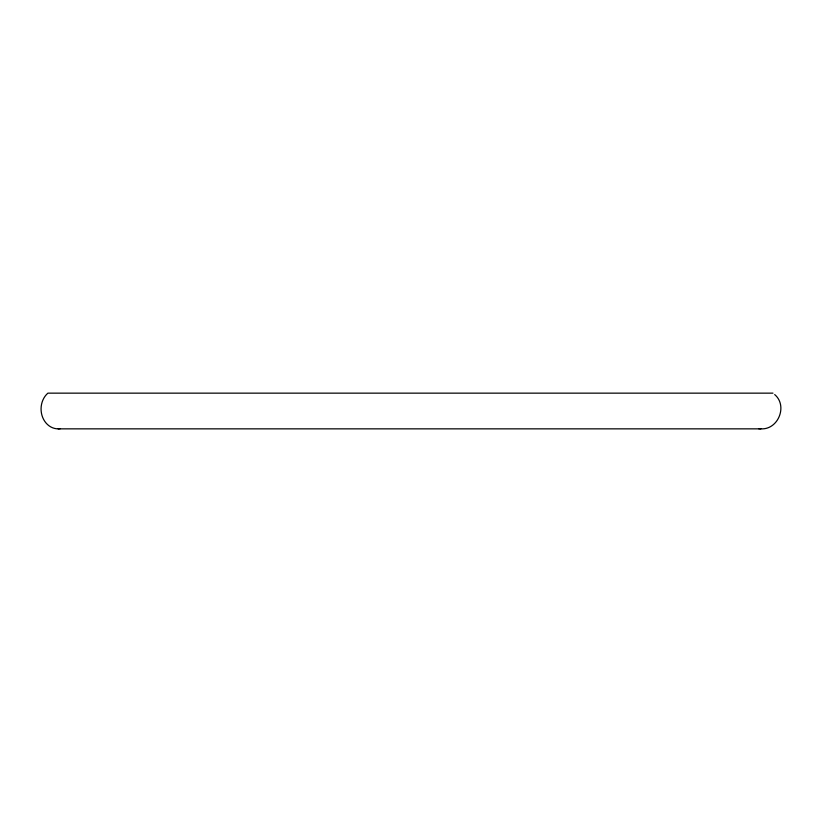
<?xml version="1.0" encoding="UTF-8"?>
<svg xmlns="http://www.w3.org/2000/svg" width="822" height="822" viewBox="0 0 822 822"><rect width="100%" height="100%" fill="white"/><g stroke="black" fill="none" stroke-linecap="round" stroke-linejoin="round"><path stroke-width="1.23" d="M58.126 428.848L760.905 428.848C778.229 429.896 787.979 405.811 774.684 394.56M772.978 393.152L47.912 393.152L46.443 394.56A19.831 17.057 90 0 0 42.693 417.463A19.831 17.057 90 0 0 60.263 428.694M758.624 428.694L760.905 428.848"/></g></svg>
